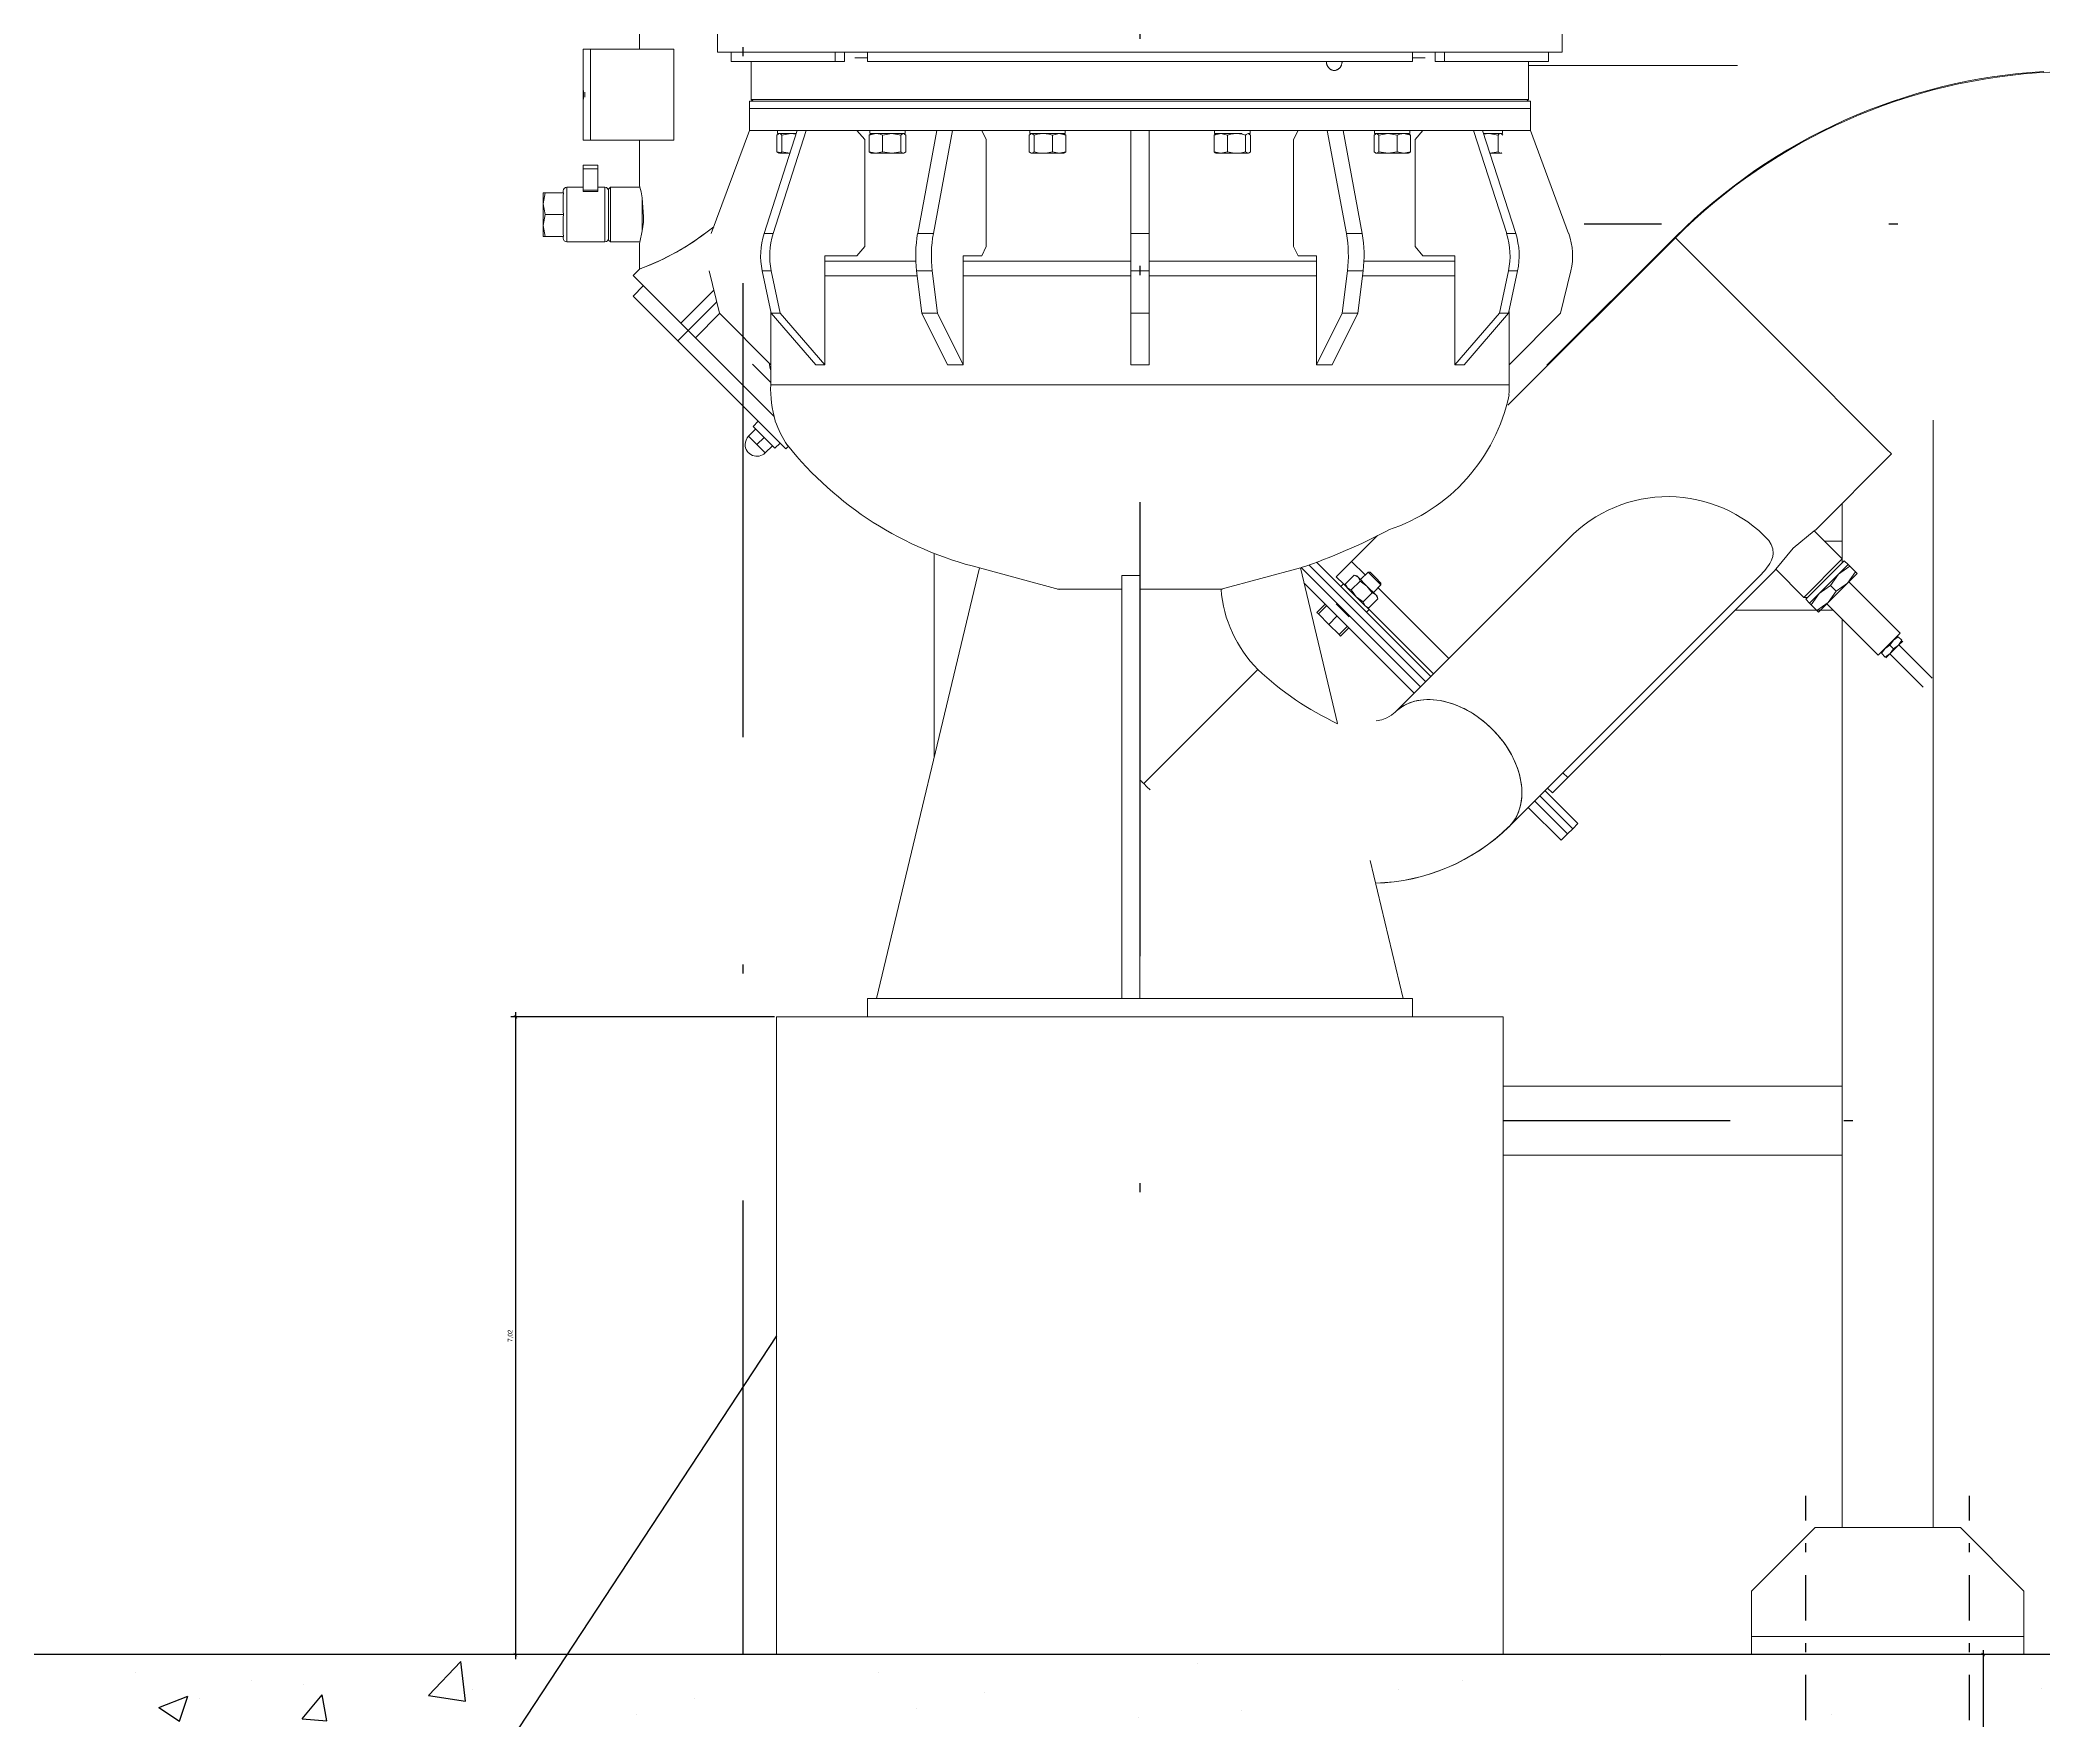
# Model space of a CAD drawing. Extents: x -160 to 364724, y -100 to 7353297.
# Drawn here: x 362015.28 to 362037.34, y 7349373.56 to 7349392.07 of the extents above; entities that cross this region are included whole.
import ezdxf

# ---------------------------------------------------------------- set-up
doc = ezdxf.new("R2010")
doc.units = 0
doc.header["$LTSCALE"] = 5
doc.linetypes.add('________________', pattern=[0])
doc.linetypes.add('SGC_DASHDOT', pattern=[1, 0.5, -0.25, 0, -0.25])
for name, color, linetype in [('BOMBA', 1, 'Continuous'), ('PAREDE CONCRETO CORTE', 5, 'Continuous'), ('SANC_COTAS', 1, 'Continuous'), ('SGC-Eixos', 253, 'SGC_DASHDOT'), ('VEGETAÇÃO', 7, 'Continuous')]:
    doc.layers.add(name, color=color, linetype=linetype)
doc.layers.add('ESCADA', color=2, linetype='Continuous', lineweight=20)
doc.layers.add('VISTA', color=2, linetype='Continuous', lineweight=20)
doc.styles.add('R-80', font='arial.ttf')
doc.dimstyles.new('LEADER - 25', dxfattribs={"dimscale": 0.025, "dimtxt": 2, "dimasz": 1.5, "dimexe": 2, "dimexo": 1, "dimgap": 1, "dimtad": 1, "dimzin": 0, "dimtxsty": 'R-80', "dimcen": 0, "dimdle": 2, "dimclrd": 1, "dimclre": 1, "dimclrt": 2, "dimadec": 0, "dimazin": 0, "dimtfac": 0.5, "dimtmove": 2, "dimatfit": 3, "dimfxl": 1, "dimtolj": 1, "dimtzin": 0, "dimarcsym": 0})

msp = doc.modelspace()

# ---------------------------------------------------------------- linework, layer by layer
for points in [[(362020.526, 7349381.293), (362020.53, 7349381.297), (362020.489, 7349381.331), (362020.493, 7349381.335)], [(362020.493, 7349374.312), (362020.489, 7349374.308), (362020.53, 7349374.274), (362020.526, 7349374.27)], [(362036.687, 7349374.27), (362036.691, 7349374.274), (362036.649, 7349374.308), (362036.653, 7349374.312)]]:
    msp.add_solid(points)
at = {"layer": 'BOMBA', "linetype": '________________', "lineweight": 9}
for p, q in [((362021.875, 7349391.967), (362021.875, 7349392.267)), ((362022.735, 7349391.934), (362022.735, 7349392.294)), ((362032.035, 7349392.294), (362032.035, 7349391.934)), ((362021.254, 7349391.967), (362021.254, 7349390.967)), ((362021.254, 7349391.967), (362021.334, 7349391.967)), ((362021.334, 7349391.967), (362022.254, 7349391.967)), ((362021.334, 7349391.967), (362021.334, 7349390.967)), ((362022.254, 7349391.967), (362022.254, 7349390.967)), ((362032.035, 7349391.934), (362022.735, 7349391.934)), ((362022.885, 7349391.834), (362022.885, 7349391.934)), ((362022.885, 7349391.834), (362024.031, 7349391.834)), ((362023.105, 7349391.414), (362023.105, 7349391.834)), ((362024.031, 7349391.934), (362024.031, 7349391.834)), ((362024.031, 7349391.834), (362024.133, 7349391.834)), ((362024.133, 7349391.934), (362024.133, 7349391.834)), ((362024.245, 7349391.874), (362024.384, 7349391.874)), ((362024.384, 7349391.834), (362024.384, 7349391.934)), ((362024.384, 7349391.834), (362030.385, 7349391.834)), ((362029.437, 7349391.83), (362029.437, 7349391.834)), ((362029.438, 7349391.827), (362029.437, 7349391.83)), ((362029.438, 7349391.823), (362029.438, 7349391.827)), ((362029.438, 7349391.819), (362029.438, 7349391.823)), ((362029.439, 7349391.815), (362029.438, 7349391.819)), ((362029.44, 7349391.811), (362029.439, 7349391.815)), ((362029.441, 7349391.807), (362029.44, 7349391.811)), ((362029.442, 7349391.803), (362029.441, 7349391.807)), ((362029.443, 7349391.799), (362029.442, 7349391.803)), ((362029.444, 7349391.795), (362029.443, 7349391.799)), ((362029.446, 7349391.791), (362029.444, 7349391.795)), ((362029.448, 7349391.787), (362029.446, 7349391.791)), ((362029.449, 7349391.783), (362029.448, 7349391.787)), ((362029.451, 7349391.78), (362029.449, 7349391.783)), ((362029.453, 7349391.776), (362029.451, 7349391.78)), ((362029.456, 7349391.773), (362029.453, 7349391.776)), ((362029.458, 7349391.77), (362029.456, 7349391.773)), ((362029.46, 7349391.767), (362029.458, 7349391.77)), ((362029.463, 7349391.764), (362029.46, 7349391.767)), ((362029.465, 7349391.761), (362029.463, 7349391.764)), ((362029.468, 7349391.758), (362029.465, 7349391.761)), ((362029.471, 7349391.755), (362029.468, 7349391.758)), ((362029.474, 7349391.752), (362029.471, 7349391.755)), ((362029.477, 7349391.75), (362029.474, 7349391.752)), ((362029.48, 7349391.748), (362029.477, 7349391.75)), ((362029.483, 7349391.746), (362029.48, 7349391.748)), ((362029.487, 7349391.744), (362029.483, 7349391.746)), ((362029.564, 7349391.745), (362029.561, 7349391.743)), ((362029.567, 7349391.747), (362029.564, 7349391.745)), ((362029.57, 7349391.749), (362029.567, 7349391.747)), ((362029.573, 7349391.751), (362029.57, 7349391.749)), ((362029.576, 7349391.754), (362029.573, 7349391.751)), ((362029.579, 7349391.757), (362029.576, 7349391.754)), ((362029.582, 7349391.759), (362029.579, 7349391.757)), ((362029.585, 7349391.762), (362029.582, 7349391.759)), ((362029.587, 7349391.765), (362029.585, 7349391.762)), ((362029.59, 7349391.768), (362029.587, 7349391.765)), ((362029.592, 7349391.771), (362029.59, 7349391.768)), ((362029.594, 7349391.775), (362029.592, 7349391.771)), ((362029.596, 7349391.778), (362029.594, 7349391.775)), ((362029.598, 7349391.782), (362029.596, 7349391.778)), ((362029.6, 7349391.786), (362029.598, 7349391.782)), ((362029.602, 7349391.789), (362029.6, 7349391.786)), ((362029.603, 7349391.793), (362029.602, 7349391.789)), ((362029.605, 7349391.797), (362029.603, 7349391.793)), ((362029.606, 7349391.801), (362029.605, 7349391.797)), ((362029.607, 7349391.805), (362029.606, 7349391.801)), ((362029.608, 7349391.809), (362029.607, 7349391.805)), ((362029.609, 7349391.813), (362029.608, 7349391.809)), ((362029.61, 7349391.821), (362029.609, 7349391.817)), ((362029.609, 7349391.817), (362029.609, 7349391.813)), ((362029.611, 7349391.83), (362029.61, 7349391.826)), ((362029.61, 7349391.826), (362029.61, 7349391.821)), ((362029.611, 7349391.834), (362029.611, 7349391.83)), ((362030.385, 7349391.934), (362030.385, 7349391.834)), ((362030.385, 7349391.874), (362030.524, 7349391.874)), ((362030.637, 7349391.834), (362030.637, 7349391.934)), ((362030.637, 7349391.834), (362030.738, 7349391.834)), ((362030.738, 7349391.834), (362030.738, 7349391.934)), ((362030.738, 7349391.834), (362031.885, 7349391.834)), ((362031.665, 7349391.834), (362031.665, 7349391.414)), ((362031.885, 7349391.934), (362031.885, 7349391.834)), ((362029.49, 7349391.742), (362029.487, 7349391.744)), ((362029.493, 7349391.741), (362029.49, 7349391.742)), ((362029.497, 7349391.739), (362029.493, 7349391.741)), ((362029.5, 7349391.738), (362029.497, 7349391.739)), ((362029.504, 7349391.737), (362029.5, 7349391.738)), ((362029.507, 7349391.736), (362029.504, 7349391.737)), ((362029.511, 7349391.735), (362029.507, 7349391.736)), ((362029.515, 7349391.735), (362029.511, 7349391.735)), ((362029.518, 7349391.734), (362029.515, 7349391.735)), ((362029.522, 7349391.734), (362029.518, 7349391.734)), ((362029.525, 7349391.734), (362029.522, 7349391.734)), ((362029.526, 7349391.734), (362029.525, 7349391.734)), ((362029.529, 7349391.734), (362029.526, 7349391.734)), ((362029.533, 7349391.734), (362029.529, 7349391.734)), ((362029.536, 7349391.735), (362029.533, 7349391.734)), ((362029.54, 7349391.735), (362029.536, 7349391.735)), ((362029.544, 7349391.736), (362029.54, 7349391.735)), ((362029.547, 7349391.737), (362029.544, 7349391.736)), ((362029.551, 7349391.739), (362029.547, 7349391.737)), ((362029.554, 7349391.74), (362029.551, 7349391.739)), ((362029.558, 7349391.741), (362029.554, 7349391.74)), ((362029.561, 7349391.743), (362029.558, 7349391.741)), ((362021.259, 7349391.515), (362021.255, 7349391.515)), ((362021.255, 7349391.515), (362021.255, 7349391.417)), ((362021.255, 7349391.417), (362021.259, 7349391.417)), ((362021.259, 7349391.417), (362021.259, 7349391.515)), ((362021.274, 7349391.493), (362021.274, 7349391.439)), ((362021.274, 7349391.439), (362021.274, 7349391.493)), ((362031.685, 7349391.394), (362023.085, 7349391.394)), ((362023.085, 7349391.314), (362023.085, 7349391.394)), ((362031.685, 7349391.314), (362023.085, 7349391.314)), ((362023.085, 7349391.314), (362031.685, 7349391.314)), ((362023.085, 7349391.074), (362023.085, 7349391.314)), ((362031.665, 7349391.414), (362023.105, 7349391.414)), ((362023.125, 7349391.394), (362023.105, 7349391.414)), ((362031.665, 7349391.414), (362031.645, 7349391.394)), ((362031.685, 7349391.394), (362031.685, 7349391.314)), ((362031.685, 7349391.314), (362031.685, 7349391.074)), ((362021.254, 7349390.967), (362021.334, 7349390.967)), ((362021.334, 7349390.967), (362022.254, 7349390.967)), ((362021.875, 7349390.467), (362021.875, 7349390.967)), ((362023.085, 7349391.074), (362022.664, 7349389.937)), ((362023.086, 7349391.074), (362023.085, 7349391.074)), ((362023.393, 7349391.074), (362023.086, 7349391.074)), ((362023.086, 7349391.074), (362023.611, 7349391.074)), ((362023.611, 7349391.074), (362023.246, 7349389.937)), ((362023.711, 7349391.074), (362023.346, 7349389.937)), ((362023.388, 7349391.022), (362023.401, 7349391.033)), ((362023.388, 7349390.838), (362023.388, 7349391.022)), ((362023.393, 7349391.038), (362023.393, 7349391.074)), ((362023.393, 7349391.038), (362023.415, 7349391.038)), ((362023.401, 7349391.033), (362023.415, 7349391.038)), ((362023.402, 7349391.034), (362023.408, 7349391.038)), ((362023.415, 7349391.038), (362023.431, 7349391.032)), ((362023.415, 7349391.038), (362023.428, 7349391.038)), ((362023.428, 7349391.038), (362023.542, 7349391.038)), ((362023.431, 7349391.032), (362023.442, 7349391.022)), ((362023.442, 7349391.022), (362023.542, 7349391.038)), ((362023.442, 7349390.838), (362023.442, 7349391.022)), ((362023.542, 7349391.038), (362023.597, 7349391.033)), ((362023.542, 7349391.038), (362023.599, 7349391.038)), ((362023.611, 7349391.074), (362023.661, 7349391.074)), ((362023.611, 7349391.074), (362023.661, 7349391.074)), ((362023.661, 7349391.074), (362023.711, 7349391.074)), ((362023.661, 7349391.074), (362023.711, 7349391.074)), ((362023.712, 7349391.074), (362023.711, 7349391.074)), ((362023.711, 7349391.074), (362025.148, 7349391.074)), ((362024.268, 7349391.074), (362023.712, 7349391.074)), ((362024.355, 7349390.974), (362024.268, 7349391.074)), ((362024.355, 7349389.794), (362024.355, 7349390.974)), ((362024.405, 7349391.022), (362024.478, 7349391.038)), ((362024.419, 7349391.034), (362024.405, 7349391.022)), ((362024.405, 7349390.838), (362024.405, 7349391.022)), ((362024.411, 7349391.038), (362024.411, 7349391.074)), ((362024.419, 7349391.038), (362024.478, 7349391.038)), ((362024.419, 7349391.034), (362024.426, 7349391.038)), ((362024.478, 7349391.038), (362024.524, 7349391.032)), ((362024.478, 7349391.038), (362024.522, 7349391.038)), ((362024.522, 7349391.038), (362024.652, 7349391.038)), ((362024.524, 7349391.032), (362024.552, 7349391.022)), ((362024.552, 7349391.022), (362024.652, 7349391.038)), ((362024.552, 7349390.838), (362024.552, 7349391.022)), ((362024.652, 7349391.038), (362024.753, 7349391.022)), ((362024.652, 7349391.038), (362024.78, 7349391.038)), ((362024.753, 7349391.022), (362024.759, 7349391.028)), ((362024.753, 7349390.838), (362024.753, 7349391.022)), ((362024.759, 7349391.028), (362024.78, 7349391.038)), ((362024.78, 7349391.038), (362024.792, 7349391.034)), ((362024.78, 7349391.038), (362024.793, 7349391.038)), ((362024.786, 7349391.038), (362024.792, 7349391.034)), ((362024.792, 7349391.034), (362024.806, 7349391.022)), ((362024.793, 7349391.038), (362024.801, 7349391.038)), ((362024.801, 7349391.074), (362024.801, 7349391.038)), ((362024.806, 7349390.838), (362024.806, 7349391.022)), ((362025.148, 7349391.074), (362024.938, 7349389.937)), ((362025.321, 7349391.074), (362025.111, 7349389.937)), ((362025.148, 7349391.074), (362025.235, 7349391.074)), ((362025.148, 7349391.074), (362025.235, 7349391.074)), ((362025.235, 7349391.074), (362025.321, 7349391.074)), ((362025.235, 7349391.074), (362025.321, 7349391.074)), ((362025.322, 7349391.074), (362025.321, 7349391.074)), ((362025.321, 7349391.074), (362027.285, 7349391.074)), ((362025.643, 7349391.074), (362025.322, 7349391.074)), ((362025.693, 7349390.974), (362025.643, 7349391.074)), ((362025.693, 7349389.794), (362025.693, 7349390.974)), ((362026.167, 7349391.022), (362026.181, 7349391.034)), ((362026.167, 7349390.838), (362026.167, 7349391.022)), ((362026.172, 7349391.038), (362026.172, 7349391.074)), ((362026.172, 7349391.038), (362026.256, 7349391.038)), ((362026.181, 7349391.034), (362026.187, 7349391.038)), ((362026.194, 7349391.038), (362026.22, 7349391.022)), ((362026.22, 7349391.022), (362026.258, 7349391.031)), ((362026.22, 7349390.838), (362026.22, 7349391.022)), ((362026.256, 7349391.038), (362026.321, 7349391.038)), ((362026.258, 7349391.031), (362026.321, 7349391.038)), ((362026.321, 7349391.038), (362026.383, 7349391.032)), ((362026.321, 7349391.038), (362026.383, 7349391.038)), ((362026.383, 7349391.038), (362026.554, 7349391.038)), ((362026.383, 7349391.032), (362026.421, 7349391.022)), ((362026.421, 7349391.022), (362026.495, 7349391.038)), ((362026.421, 7349390.838), (362026.421, 7349391.022)), ((362026.495, 7349391.038), (362026.568, 7349391.022)), ((362026.547, 7349391.038), (362026.554, 7349391.034)), ((362026.554, 7349391.038), (362026.562, 7349391.038)), ((362026.568, 7349391.022), (362026.554, 7349391.034)), ((362026.562, 7349391.074), (362026.562, 7349391.038)), ((362026.568, 7349390.838), (362026.568, 7349391.022)), ((362027.285, 7349391.074), (362027.385, 7349391.074)), ((362027.285, 7349391.074), (362027.285, 7349389.937)), ((362027.285, 7349391.074), (362027.385, 7349391.074)), ((362027.385, 7349391.074), (362027.485, 7349391.074)), ((362027.385, 7349391.074), (362027.485, 7349391.074)), ((362027.485, 7349391.074), (362027.485, 7349389.937)), ((362027.485, 7349391.074), (362029.448, 7349391.074)), ((362028.201, 7349391.022), (362028.274, 7349391.038)), ((362028.215, 7349391.034), (362028.201, 7349391.022)), ((362028.201, 7349390.838), (362028.201, 7349391.022)), ((362028.207, 7349391.038), (362028.207, 7349391.074)), ((362028.207, 7349391.038), (362028.215, 7349391.038)), ((362028.215, 7349391.038), (362028.385, 7349391.038)), ((362028.215, 7349391.034), (362028.222, 7349391.038)), ((362028.274, 7349391.038), (362028.348, 7349391.022)), ((362028.348, 7349391.022), (362028.386, 7349391.031)), ((362028.348, 7349390.838), (362028.348, 7349391.022)), ((362028.385, 7349391.038), (362028.448, 7349391.038)), ((362028.386, 7349391.031), (362028.448, 7349391.038)), ((362028.448, 7349391.038), (362028.51, 7349391.032)), ((362028.448, 7349391.038), (362028.512, 7349391.038)), ((362028.51, 7349391.032), (362028.549, 7349391.022)), ((362028.549, 7349391.022), (362028.555, 7349391.028)), ((362028.549, 7349390.838), (362028.549, 7349391.022)), ((362028.555, 7349391.028), (362028.576, 7349391.038)), ((362028.576, 7349391.038), (362028.588, 7349391.034)), ((362028.576, 7349391.038), (362028.589, 7349391.038)), ((362028.582, 7349391.038), (362028.588, 7349391.034)), ((362028.588, 7349391.034), (362028.602, 7349391.022)), ((362028.589, 7349391.038), (362028.597, 7349391.038)), ((362028.597, 7349391.074), (362028.597, 7349391.038)), ((362028.602, 7349390.838), (362028.602, 7349391.022)), ((362029.076, 7349390.974), (362029.126, 7349391.074)), ((362029.076, 7349389.794), (362029.076, 7349390.974)), ((362029.447, 7349391.074), (362029.448, 7349391.074)), ((362029.448, 7349391.074), (362029.658, 7349389.937)), ((362029.448, 7349391.074), (362029.535, 7349391.074)), ((362029.448, 7349391.074), (362029.535, 7349391.074)), ((362029.535, 7349391.074), (362029.621, 7349391.074)), ((362029.535, 7349391.074), (362029.621, 7349391.074)), ((362029.621, 7349391.074), (362029.831, 7349389.937)), ((362029.621, 7349391.074), (362031.058, 7349391.074)), ((362029.963, 7349391.022), (362029.977, 7349391.034)), ((362029.963, 7349390.838), (362029.963, 7349391.022)), ((362029.968, 7349391.038), (362029.968, 7349391.074)), ((362029.968, 7349391.038), (362030.117, 7349391.038)), ((362029.977, 7349391.034), (362029.983, 7349391.038)), ((362029.99, 7349391.038), (362030.017, 7349391.022)), ((362030.017, 7349391.022), (362030.117, 7349391.038)), ((362030.017, 7349390.838), (362030.017, 7349391.022)), ((362030.117, 7349391.038), (362030.217, 7349391.022)), ((362030.117, 7349391.038), (362030.246, 7349391.038)), ((362030.217, 7349391.022), (362030.245, 7349391.031)), ((362030.217, 7349390.838), (362030.217, 7349391.022)), ((362030.245, 7349391.031), (362030.291, 7349391.038)), ((362030.246, 7349391.038), (362030.291, 7349391.038)), ((362030.291, 7349391.038), (362030.364, 7349391.022)), ((362030.291, 7349391.038), (362030.35, 7349391.038)), ((362030.343, 7349391.038), (362030.35, 7349391.034)), ((362030.364, 7349391.022), (362030.35, 7349391.034)), ((362030.358, 7349391.074), (362030.358, 7349391.038)), ((362030.364, 7349390.838), (362030.364, 7349391.022)), ((362030.414, 7349390.974), (362030.501, 7349391.074)), ((362030.414, 7349389.794), (362030.414, 7349390.974)), ((362031.057, 7349391.074), (362031.058, 7349391.074)), ((362031.058, 7349391.074), (362031.423, 7349389.937)), ((362031.058, 7349391.074), (362031.108, 7349391.074)), ((362031.058, 7349391.074), (362031.108, 7349391.074)), ((362031.108, 7349391.074), (362031.158, 7349391.074)), ((362031.108, 7349391.074), (362031.158, 7349391.074)), ((362031.158, 7349391.074), (362031.523, 7349389.937)), ((362031.158, 7349391.074), (362031.683, 7349391.074)), ((362031.17, 7349391.038), (362031.227, 7349391.038)), ((362031.172, 7349391.033), (362031.227, 7349391.038)), ((362031.227, 7349391.038), (362031.328, 7349391.022)), ((362031.227, 7349391.038), (362031.341, 7349391.038)), ((362031.328, 7349391.022), (362031.338, 7349391.031)), ((362031.328, 7349390.838), (362031.328, 7349391.022)), ((362031.338, 7349391.031), (362031.355, 7349391.038)), ((362031.341, 7349391.038), (362031.355, 7349391.038)), ((362031.355, 7349391.038), (362031.365, 7349391.035)), ((362031.355, 7349391.038), (362031.363, 7349391.038)), ((362031.361, 7349391.038), (362031.367, 7349391.034)), ((362031.363, 7349391.038), (362031.376, 7349391.038)), ((362031.365, 7349391.035), (362031.37, 7349391.033)), ((362031.37, 7349391.033), (362031.375, 7349391.029)), ((362031.375, 7349391.029), (362031.381, 7349391.022)), ((362031.376, 7349391.074), (362031.376, 7349391.038)), ((362031.683, 7349391.074), (362031.685, 7349391.074)), ((362031.685, 7349391.074), (362032.105, 7349389.937)), ((362021.255, 7349390.69), (362021.255, 7349390.65)), ((362021.255, 7349390.69), (362021.415, 7349390.69)), ((362021.415, 7349390.65), (362021.255, 7349390.65)), ((362021.255, 7349390.65), (362021.255, 7349390.417)), ((362021.415, 7349390.69), (362021.415, 7349390.65)), ((362021.415, 7349390.65), (362021.415, 7349390.417)), ((362023.404, 7349390.825), (362023.388, 7349390.838)), ((362023.388, 7349390.838), (362023.461, 7349390.822)), ((362023.408, 7349390.822), (362023.402, 7349390.826)), ((362023.415, 7349390.822), (362023.404, 7349390.825)), ((362023.442, 7349390.838), (362023.415, 7349390.822)), ((362023.53, 7349390.822), (362023.415, 7349390.822)), ((362023.53, 7349390.822), (362023.442, 7349390.838)), ((362024.478, 7349390.822), (362024.405, 7349390.838)), ((362024.405, 7349390.838), (362024.419, 7349390.826)), ((362024.426, 7349390.822), (362024.419, 7349390.826)), ((362024.478, 7349390.822), (362024.426, 7349390.822)), ((362024.552, 7349390.838), (362024.478, 7349390.822)), ((362024.652, 7349390.822), (362024.478, 7349390.822)), ((362024.652, 7349390.822), (362024.552, 7349390.838)), ((362024.753, 7349390.838), (362024.652, 7349390.822)), ((362024.78, 7349390.822), (362024.652, 7349390.822)), ((362024.78, 7349390.822), (362024.753, 7349390.838)), ((362024.792, 7349390.826), (362024.78, 7349390.822)), ((362024.786, 7349390.822), (362024.78, 7349390.822)), ((362024.792, 7349390.826), (362024.786, 7349390.822)), ((362024.806, 7349390.838), (362024.792, 7349390.826)), ((362026.181, 7349390.826), (362026.167, 7349390.838)), ((362026.194, 7349390.822), (362026.181, 7349390.826)), ((362026.187, 7349390.822), (362026.181, 7349390.826)), ((362026.194, 7349390.822), (362026.187, 7349390.822)), ((362026.22, 7349390.838), (362026.194, 7349390.822)), ((362026.321, 7349390.822), (362026.194, 7349390.822)), ((362026.263, 7349390.828), (362026.22, 7349390.838)), ((362026.321, 7349390.822), (362026.263, 7349390.828)), ((362026.368, 7349390.826), (362026.321, 7349390.822)), ((362026.495, 7349390.822), (362026.321, 7349390.822)), ((362026.421, 7349390.838), (362026.368, 7349390.826)), ((362026.495, 7349390.822), (362026.421, 7349390.838)), ((362026.568, 7349390.838), (362026.495, 7349390.822)), ((362026.547, 7349390.822), (362026.495, 7349390.822)), ((362026.554, 7349390.826), (362026.547, 7349390.822)), ((362026.554, 7349390.826), (362026.568, 7349390.838)), ((362028.274, 7349390.822), (362028.201, 7349390.838)), ((362028.201, 7349390.838), (362028.215, 7349390.826)), ((362028.222, 7349390.822), (362028.215, 7349390.826)), ((362028.274, 7349390.822), (362028.222, 7349390.822)), ((362028.348, 7349390.838), (362028.274, 7349390.822)), ((362028.448, 7349390.822), (362028.274, 7349390.822)), ((362028.403, 7349390.825), (362028.348, 7349390.838)), ((362028.448, 7349390.822), (362028.403, 7349390.825)), ((362028.487, 7349390.824), (362028.448, 7349390.822)), ((362028.576, 7349390.822), (362028.448, 7349390.822)), ((362028.549, 7349390.838), (362028.487, 7349390.824)), ((362028.576, 7349390.822), (362028.549, 7349390.838)), ((362028.588, 7349390.826), (362028.576, 7349390.822)), ((362028.582, 7349390.822), (362028.576, 7349390.822)), ((362028.588, 7349390.826), (362028.582, 7349390.822)), ((362028.602, 7349390.838), (362028.588, 7349390.826)), ((362029.977, 7349390.826), (362029.963, 7349390.838)), ((362029.99, 7349390.822), (362029.977, 7349390.826)), ((362029.983, 7349390.822), (362029.977, 7349390.826)), ((362029.983, 7349390.822), (362029.99, 7349390.822)), ((362030.017, 7349390.838), (362029.99, 7349390.822)), ((362030.117, 7349390.822), (362029.99, 7349390.822)), ((362030.117, 7349390.822), (362030.017, 7349390.838)), ((362030.217, 7349390.838), (362030.117, 7349390.822)), ((362030.291, 7349390.822), (362030.117, 7349390.822)), ((362030.291, 7349390.822), (362030.217, 7349390.838)), ((362030.364, 7349390.838), (362030.291, 7349390.822)), ((362030.343, 7349390.822), (362030.291, 7349390.822)), ((362030.35, 7349390.826), (362030.343, 7349390.822)), ((362030.35, 7349390.826), (362030.364, 7349390.838)), ((362031.328, 7349390.838), (362031.239, 7349390.822)), ((362031.355, 7349390.822), (362031.239, 7349390.822)), ((362031.355, 7349390.822), (362031.328, 7349390.838)), ((362031.365, 7349390.824), (362031.355, 7349390.822)), ((362031.367, 7349390.826), (362031.361, 7349390.822)), ((362031.37, 7349390.827), (362031.365, 7349390.824)), ((362021.075, 7349389.847), (362021.075, 7349390.447)), ((362021.075, 7349390.447), (362021.255, 7349390.447)), ((362021.415, 7349390.447), (362021.495, 7349390.447)), ((362021.495, 7349390.447), (362021.495, 7349389.847)), ((362021.535, 7349390.427), (362021.555, 7349390.447)), ((362021.535, 7349390.427), (362021.535, 7349390.121)), ((362021.555, 7349390.12), (362021.555, 7349390.447)), ((362021.555, 7349390.447), (362021.88, 7349390.447)), ((362021.875, 7349390.467), (362021.88, 7349390.449)), ((362021.88, 7349390.449), (362021.893, 7349390.396)), ((362020.815, 7349390.267), (362020.836, 7349390.387)), ((362020.836, 7349390.387), (362020.815, 7349390.387)), ((362020.815, 7349390.387), (362020.815, 7349390.267)), ((362020.836, 7349390.147), (362020.815, 7349390.267)), ((362020.815, 7349390.027), (362020.815, 7349390.267)), ((362020.836, 7349390.387), (362021.018, 7349390.387)), ((362021.018, 7349390.387), (362021.039, 7349390.387)), ((362021.035, 7349390.407), (362021.035, 7349390.387)), ((362021.039, 7349390.387), (362021.035, 7349390.353)), ((362021.035, 7349390.387), (362021.039, 7349390.387)), ((362021.035, 7349390.353), (362021.035, 7349390.18)), ((362021.415, 7349390.417), (362021.255, 7349390.417)), ((362021.255, 7349390.417), (362021.255, 7349390.401)), ((362021.255, 7349390.401), (362021.415, 7349390.401)), ((362021.415, 7349390.417), (362021.415, 7349390.401)), ((362021.893, 7349390.396), (362021.905, 7349390.331)), ((362021.905, 7349390.333), (362021.905, 7349390.32)), ((362021.905, 7349390.331), (362021.92, 7349390.123)), ((362021.905, 7349390.32), (362021.905, 7349390.12)), ((362020.815, 7349390.027), (362020.836, 7349390.147)), ((362020.836, 7349389.907), (362020.815, 7349390.027)), ((362020.815, 7349389.907), (362020.815, 7349390.027)), ((362020.836, 7349390.147), (362021.039, 7349390.147)), ((362021.035, 7349390.18), (362021.039, 7349390.147)), ((362021.039, 7349390.147), (362021.035, 7349390.113)), ((362021.035, 7349390.113), (362021.035, 7349389.94)), ((362021.535, 7349390.121), (362021.535, 7349389.867)), ((362021.555, 7349389.847), (362021.555, 7349390.12)), ((362021.905, 7349390.12), (362021.905, 7349390.089)), ((362021.905, 7349390.089), (362021.905, 7349389.974)), ((362021.918, 7349390.064), (362021.906, 7349389.967)), ((362021.92, 7349390.123), (362021.918, 7349390.064)), ((362022.692, 7349390.013), (362022.648, 7349389.978)), ((362022.692, 7349390.013), (362022.648, 7349389.978)), ((362020.815, 7349389.907), (362020.836, 7349389.907)), ((362020.836, 7349389.907), (362021.018, 7349389.907)), ((362021.018, 7349389.907), (362021.039, 7349389.907)), ((362021.035, 7349389.94), (362021.039, 7349389.907)), ((362021.039, 7349389.907), (362021.035, 7349389.907)), ((362021.035, 7349389.907), (362021.035, 7349389.887)), ((362021.495, 7349389.847), (362021.075, 7349389.847)), ((362021.555, 7349389.847), (362021.535, 7349389.867)), ((362021.88, 7349389.847), (362021.555, 7349389.847)), ((362021.88, 7349389.844), (362021.875, 7349389.827)), ((362021.875, 7349389.547), (362021.875, 7349389.827)), ((362021.906, 7349389.967), (362021.88, 7349389.844)), ((362021.905, 7349389.974), (362021.905, 7349389.96)), ((362023.246, 7349389.937), (362023.346, 7349389.937)), ((362024.268, 7349389.694), (362024.355, 7349389.794)), ((362024.938, 7349389.937), (362025.111, 7349389.937)), ((362025.643, 7349389.694), (362025.693, 7349389.794)), ((362027.285, 7349389.937), (362027.485, 7349389.937)), ((362027.285, 7349389.937), (362027.285, 7349389.528)), ((362027.485, 7349389.937), (362027.485, 7349389.528)), ((362029.126, 7349389.694), (362029.076, 7349389.794)), ((362029.658, 7349389.937), (362029.831, 7349389.937)), ((362030.501, 7349389.694), (362030.414, 7349389.794)), ((362031.423, 7349389.937), (362031.523, 7349389.937)), ((362031.436, 7349388.048), (362033.28, 7349389.892)), ((362031.866, 7349388.487), (362033.28, 7349389.902)), ((362033.28, 7349389.892), (362034.47, 7349388.702)), ((362033.28, 7349389.892), (362034.47, 7349388.702)), ((362021.804, 7349389.476), (362021.875, 7349389.547)), ((362021.88, 7349389.549), (362021.875, 7349389.547)), ((362021.875, 7349389.547), (362021.875, 7349389.547)), ((362021.875, 7349389.547), (362021.875, 7349389.547)), ((362021.875, 7349389.547), (362021.875, 7349389.547)), ((362023.915, 7349389.694), (362024.268, 7349389.694)), ((362023.915, 7349388.494), (362023.915, 7349389.694)), ((362023.92, 7349389.634), (362024.917, 7349389.634)), ((362025.439, 7349389.694), (362025.643, 7349389.694)), ((362025.439, 7349388.494), (362025.439, 7349389.694)), ((362025.439, 7349389.634), (362027.285, 7349389.634)), ((362027.485, 7349389.634), (362029.33, 7349389.634)), ((362029.33, 7349389.694), (362029.126, 7349389.694)), ((362029.33, 7349388.494), (362029.33, 7349389.694)), ((362029.852, 7349389.634), (362030.854, 7349389.634)), ((362030.854, 7349389.694), (362030.501, 7349389.694)), ((362030.854, 7349388.494), (362030.854, 7349389.694)), ((362022.33, 7349388.95), (362021.804, 7349389.476)), ((362021.804, 7349389.25), (362021.917, 7349389.363)), ((362022.641, 7349389.528), (362022.755, 7349389.06)), ((362023.226, 7349389.528), (362023.326, 7349389.528)), ((362023.226, 7349389.528), (362023.325, 7349389.06)), ((362023.326, 7349389.528), (362023.425, 7349389.06)), ((362024.931, 7349389.474), (362023.917, 7349389.474)), ((362024.926, 7349389.528), (362025.099, 7349389.528)), ((362024.926, 7349389.528), (362024.983, 7349389.06)), ((362025.099, 7349389.528), (362025.156, 7349389.06)), ((362027.285, 7349389.474), (362025.439, 7349389.474)), ((362027.285, 7349389.528), (362027.485, 7349389.528)), ((362027.285, 7349389.528), (362027.285, 7349389.06)), ((362027.485, 7349389.528), (362027.485, 7349389.06)), ((362029.33, 7349389.474), (362027.485, 7349389.474)), ((362029.67, 7349389.528), (362029.613, 7349389.06)), ((362029.67, 7349389.528), (362029.843, 7349389.528)), ((362029.843, 7349389.528), (362029.786, 7349389.06)), ((362030.854, 7349389.474), (362029.837, 7349389.474)), ((362031.443, 7349389.528), (362031.344, 7349389.06)), ((362031.443, 7349389.528), (362031.543, 7349389.528)), ((362031.543, 7349389.528), (362031.444, 7349389.06)), ((362032.129, 7349389.528), (362032.014, 7349389.06)), ((362022.297, 7349388.757), (362021.804, 7349389.25)), ((362022.693, 7349389.313), (362022.33, 7349388.95)), ((362022.724, 7349389.184), (362022.41, 7349388.87)), ((362022.724, 7349389.184), (362022.41, 7349388.87)), ((362022.33, 7349388.95), (362022.41, 7349388.87)), ((362022.757, 7349389.057), (362022.49, 7349388.79)), ((362022.755, 7349389.06), (362023.321, 7349388.494)), ((362023.321, 7349388.494), (362023.321, 7349389.081)), ((362023.325, 7349389.06), (362023.425, 7349389.06)), ((362023.325, 7349389.06), (362023.815, 7349388.494)), ((362023.425, 7349389.06), (362023.915, 7349388.494)), ((362024.983, 7349389.06), (362025.156, 7349389.06)), ((362024.983, 7349389.06), (362025.266, 7349388.494)), ((362025.156, 7349389.06), (362025.439, 7349388.494)), ((362027.285, 7349389.06), (362027.485, 7349389.06)), ((362027.285, 7349389.06), (362027.285, 7349388.494)), ((362027.485, 7349389.06), (362027.485, 7349388.494)), ((362029.613, 7349389.06), (362029.33, 7349388.494)), ((362029.786, 7349389.06), (362029.503, 7349388.494)), ((362029.613, 7349389.06), (362029.786, 7349389.06)), ((362031.344, 7349389.06), (362030.854, 7349388.494)), ((362031.444, 7349389.06), (362030.954, 7349388.494)), ((362031.344, 7349389.06), (362031.444, 7349389.06)), ((362031.449, 7349388.494), (362031.449, 7349389.081)), ((362032.014, 7349389.06), (362031.449, 7349388.494)), ((362022.297, 7349388.757), (362022.41, 7349388.87)), ((362023.487, 7349387.567), (362022.297, 7349388.757)), ((362022.49, 7349388.79), (362022.41, 7349388.87)), ((362022.49, 7349388.79), (362023.357, 7349387.923)), ((362034.47, 7349388.702), (362035.606, 7349387.565)), ((362034.47, 7349388.702), (362035.606, 7349387.565)), ((362023.119, 7349388.499), (362023.321, 7349388.298)), ((362023.321, 7349388.274), (362023.321, 7349388.494)), ((362023.815, 7349388.494), (362023.915, 7349388.494)), ((362025.266, 7349388.494), (362025.439, 7349388.494)), ((362027.285, 7349388.494), (362027.485, 7349388.494)), ((362029.33, 7349388.494), (362029.503, 7349388.494)), ((362030.854, 7349388.494), (362030.954, 7349388.494)), ((362031.449, 7349388.494), (362031.449, 7349388.274)), ((362031.449, 7349388.274), (362023.321, 7349388.274)), ((362031.449, 7349388.274), (362031.449, 7349388.199)), ((362031.449, 7349388.199), (362031.448, 7349388.161)), ((362031.448, 7349388.161), (362031.448, 7349388.161)), ((362023.076, 7349387.707), (362023.155, 7349387.786)), ((362023.127, 7349387.814), (362023.183, 7349387.871)), ((362023.367, 7349387.574), (362023.127, 7349387.814)), ((362023.076, 7349387.707), (362023.122, 7349387.661)), ((362023.122, 7349387.661), (362023.168, 7349387.615)), ((362023.168, 7349387.615), (362023.247, 7349387.694)), ((362023.168, 7349387.615), (362023.214, 7349387.569)), ((362023.214, 7349387.569), (362023.26, 7349387.523)), ((362023.26, 7349387.523), (362023.339, 7349387.602)), ((362023.424, 7349387.63), (362023.367, 7349387.574)), ((362023.487, 7349387.567), (362023.513, 7349387.593)), ((362035.606, 7349387.565), (362035.66, 7349387.512)), ((362035.606, 7349387.565), (362035.66, 7349387.512)), ((362035.66, 7349387.512), (362034.826, 7349386.677)), ((362034.809, 7349386.666), (362034.826, 7349386.677)), ((362029.716, 7349386.328), (362030.002, 7349386.614)), ((362030.191, 7349384.664), (362032.105, 7349386.578)), ((362034.31, 7349386.559), (362034.336, 7349386.514)), ((362034.336, 7349386.514), (362034.353, 7349386.465)), ((362034.353, 7349386.465), (362034.357, 7349386.416)), ((362034.385, 7349386.241), (362034.578, 7349386.473)), ((362034.578, 7349386.473), (362034.809, 7349386.666)), ((362034.809, 7349386.666), (362035.118, 7349386.356)), ((362024.485, 7349381.514), (362025.617, 7349386.257)), ((362025.617, 7349386.257), (362026.497, 7349386.019)), ((362028.278, 7349386.021), (362029.152, 7349386.257)), ((362029.152, 7349386.257), (362029.562, 7349384.542)), ((362029.16, 7349386.262), (362030.474, 7349384.948)), ((362029.16, 7349386.262), (362030.474, 7349384.948)), ((362029.246, 7349386.289), (362029.592, 7349385.943)), ((362029.246, 7349386.289), (362029.592, 7349385.943)), ((362029.328, 7349386.32), (362029.604, 7349386.044)), ((362029.546, 7349386.158), (362029.716, 7349386.328)), ((362029.716, 7349386.328), (362029.866, 7349386.179)), ((362029.716, 7349386.328), (362029.866, 7349386.179)), ((362034.339, 7349386.342), (362034.32, 7349386.304)), ((362034.32, 7349386.304), (362034.32, 7349386.304)), ((362034.352, 7349386.381), (362034.339, 7349386.342)), ((362034.357, 7349386.416), (362034.352, 7349386.381)), ((362034.373, 7349386.225), (362034.385, 7349386.241)), ((362034.694, 7349385.932), (362034.385, 7349386.241)), ((362035.118, 7349386.356), (362034.694, 7349385.932)), ((362034.715, 7349385.911), (362035.14, 7349386.335)), ((362035.182, 7349386.293), (362035.076, 7349386.186)), ((362035.076, 7349386.186), (362035.201, 7349386.274)), ((362035.118, 7349386.356), (362035.118, 7349386.314)), ((362035.14, 7349386.335), (362035.182, 7349386.293)), ((362035.201, 7349386.274), (362035.182, 7349386.293)), ((362035.262, 7349386.212), (362035.201, 7349386.274)), ((362027.185, 7349386.024), (362026.476, 7349386.024)), ((362027.385, 7349386.171), (362027.185, 7349386.171)), ((362027.185, 7349381.514), (362027.185, 7349386.171)), ((362027.385, 7349381.514), (362027.385, 7349386.171)), ((362028.278, 7349386.024), (362027.385, 7349386.024)), ((362028.294, 7349386.024), (362028.278, 7349386.024)), ((362029.193, 7349386.088), (362030.403, 7349384.877)), ((362029.625, 7349386.08), (362029.546, 7349386.158)), ((362029.597, 7349386.051), (362029.625, 7349386.08)), ((362029.695, 7349385.953), (362029.604, 7349386.044)), ((362029.604, 7349386.044), (362029.648, 7349386)), ((362029.696, 7349386.009), (362029.625, 7349386.08)), ((362029.745, 7349386.177), (362029.646, 7349386.079)), ((362029.669, 7349386.036), (362029.646, 7349386.079)), ((362029.653, 7349386.051), (362029.646, 7349386.079)), ((362029.711, 7349386.014), (362029.669, 7349386.036)), ((362029.767, 7349385.938), (362029.696, 7349386.009)), ((362029.81, 7349386.112), (362029.711, 7349386.014)), ((362029.72, 7349385.999), (362029.711, 7349386.014)), ((362029.745, 7349386.177), (362029.787, 7349386.155)), ((362029.745, 7349386.177), (362029.772, 7349386.17)), ((362029.772, 7349386.17), (362029.787, 7349386.155)), ((362029.787, 7349386.155), (362029.81, 7349386.112)), ((362029.885, 7349386.057), (362029.787, 7349386.155)), ((362029.81, 7349386.112), (362029.885, 7349386.057)), ((362029.815, 7349386.128), (362029.897, 7349386.21)), ((362029.885, 7349386.057), (362029.941, 7349385.981)), ((362029.885, 7349386.057), (362029.983, 7349385.959)), ((362029.897, 7349386.21), (362030.039, 7349386.069)), ((362029.897, 7349386.21), (362029.919, 7349386.21)), ((362029.979, 7349386.15), (362029.919, 7349386.21)), ((362030.039, 7349386.069), (362029.956, 7349385.986)), ((362030.039, 7349386.09), (362029.979, 7349386.15)), ((362030.007, 7349386.037), (362030.065, 7349385.979)), ((362030.007, 7349386.037), (362030.065, 7349385.979)), ((362030.039, 7349386.09), (362030.039, 7349386.069)), ((362034.192, 7349386.151), (362031.448, 7349383.407)), ((362034.373, 7349386.225), (362032.096, 7349383.948)), ((362035.076, 7349386.186), (362034.864, 7349385.974)), ((362034.864, 7349385.974), (362034.989, 7349386.061)), ((362035.175, 7349386.087), (362034.963, 7349385.875)), ((362034.989, 7349386.061), (362035.076, 7349386.186)), ((362035.05, 7349386), (362034.989, 7349386.061)), ((362035.175, 7349386.087), (362035.05, 7349386)), ((362035.262, 7349386.212), (362035.175, 7349386.087)), ((362035.281, 7349386.194), (362035.175, 7349386.087)), ((362035.189, 7349386.102), (362035.755, 7349385.536)), ((362035.281, 7349386.194), (362035.262, 7349386.212)), ((362029.333, 7349385.766), (362029.424, 7349385.857)), ((362029.351, 7349385.749), (362029.441, 7349385.839)), ((362029.62, 7349385.788), (362029.547, 7349385.86)), ((362029.592, 7349385.943), (362030.531, 7349385.004)), ((362029.592, 7349385.943), (362030.531, 7349385.004)), ((362029.678, 7349385.729), (362029.62, 7349385.788)), ((362029.648, 7349386), (362029.695, 7349385.953)), ((362029.695, 7349385.953), (362030.587, 7349385.061)), ((362029.767, 7349385.938), (362029.72, 7349385.999)), ((362029.842, 7349385.883), (362029.767, 7349385.938)), ((362029.837, 7349385.867), (362029.767, 7349385.938)), ((362029.908, 7349385.797), (362029.837, 7349385.867)), ((362029.941, 7349385.981), (362029.842, 7349385.883)), ((362029.865, 7349385.84), (362029.842, 7349385.883)), ((362029.907, 7349385.818), (362029.865, 7349385.84)), ((362029.907, 7349385.818), (362029.88, 7349385.825)), ((362029.908, 7349385.797), (362029.88, 7349385.768)), ((362030.006, 7349385.916), (362029.907, 7349385.818)), ((362030.616, 7349385.089), (362029.908, 7349385.797)), ((362029.941, 7349385.981), (362029.983, 7349385.959)), ((362029.983, 7349385.959), (362030.006, 7349385.916)), ((362029.983, 7349385.959), (362029.998, 7349385.944)), ((362029.998, 7349385.944), (362030.006, 7349385.916)), ((362030.065, 7349385.979), (362030.785, 7349385.259)), ((362030.065, 7349385.979), (362030.785, 7349385.259)), ((362034.737, 7349385.932), (362034.694, 7349385.932)), ((362034.758, 7349385.868), (362034.715, 7349385.911)), ((362034.758, 7349385.868), (362034.864, 7349385.974)), ((362034.758, 7349385.868), (362034.777, 7349385.849)), ((362034.777, 7349385.849), (362034.864, 7349385.974)), ((362034.838, 7349385.788), (362034.777, 7349385.849)), ((362034.963, 7349385.875), (362034.838, 7349385.788)), ((362034.838, 7349385.788), (362034.857, 7349385.769)), ((362034.857, 7349385.769), (362034.963, 7349385.875)), ((362035.514, 7349385.295), (362034.949, 7349385.861)), ((362035.05, 7349386), (362034.963, 7349385.875)), ((362029.333, 7349385.766), (362029.351, 7349385.749)), ((362029.351, 7349385.749), (362029.464, 7349385.635)), ((362029.464, 7349385.635), (362029.554, 7349385.726)), ((362029.464, 7349385.635), (362029.577, 7349385.522)), ((362029.577, 7349385.522), (362029.668, 7349385.613)), ((362029.595, 7349385.505), (362029.685, 7349385.595)), ((362029.689, 7349385.719), (362029.678, 7349385.729)), ((362029.577, 7349385.522), (362029.595, 7349385.505)), ((362035.514, 7349385.295), (362035.755, 7349385.536)), ((362035.551, 7349385.316), (362035.589, 7349385.37)), ((362035.589, 7349385.37), (362035.643, 7349385.407)), ((362035.643, 7349385.407), (362035.681, 7349385.462)), ((362035.683, 7349385.367), (362035.643, 7349385.407)), ((362035.737, 7349385.405), (362035.645, 7349385.313)), ((362035.683, 7349385.367), (362035.645, 7349385.313)), ((362035.681, 7349385.462), (362035.735, 7349385.499)), ((362035.737, 7349385.405), (362035.683, 7349385.367)), ((362035.775, 7349385.459), (362035.735, 7349385.499)), ((362035.775, 7349385.459), (362035.737, 7349385.405)), ((362035.783, 7349385.451), (362035.737, 7349385.405)), ((362035.741, 7349385.409), (362036.108, 7349385.041)), ((362028.5, 7349384.954), (362028.684, 7349385.139)), ((362028.5, 7349384.954), (362028.684, 7349385.139)), ((362028.5, 7349384.954), (362028.684, 7349385.139)), ((362035.591, 7349385.275), (362035.551, 7349385.316)), ((362035.645, 7349385.313), (362035.591, 7349385.275)), ((362035.599, 7349385.267), (362035.645, 7349385.313)), ((362036.009, 7349384.942), (362035.642, 7349385.31)), ((362028.055, 7349384.51), (362028.5, 7349384.954)), ((362028.055, 7349384.51), (362028.5, 7349384.954)), ((362028.055, 7349384.51), (362028.5, 7349384.954)), ((362027.427, 7349383.881), (362028.055, 7349384.51)), ((362027.427, 7349383.881), (362028.055, 7349384.51)), ((362027.427, 7349383.881), (362028.055, 7349384.51)), ((362027.462, 7349383.846), (362027.427, 7349383.881)), ((362027.462, 7349383.846), (362027.427, 7349383.881)), ((362027.496, 7349383.813), (362027.462, 7349383.846)), ((362027.496, 7349383.813), (362027.462, 7349383.846)), ((362031.845, 7349383.803), (362032.207, 7349383.441)), ((362031.927, 7349383.778), (362031.873, 7349383.832)), ((362032.096, 7349383.948), (362031.927, 7349383.778)), ((362032.043, 7349384.001), (362032.096, 7349383.948)), ((362032.043, 7349384.001), (362032.096, 7349383.948)), ((362031.661, 7349383.62), (362032.023, 7349383.257)), ((362031.731, 7349383.69), (362032.094, 7349383.328)), ((362031.731, 7349383.69), (362032.094, 7349383.328)), ((362031.788, 7349383.747), (362032.151, 7349383.384)), ((362031.788, 7349383.747), (362032.151, 7349383.384)), ((362031.448, 7349383.407), (362031.445, 7349383.404)), ((362032.151, 7349383.384), (362032.094, 7349383.328)), ((362032.207, 7349383.441), (362032.151, 7349383.384)), ((362032.094, 7349383.328), (362032.023, 7349383.257)), ((362029.921, 7349383.035), (362030.285, 7349381.514)), ((362024.385, 7349381.314), (362024.385, 7349381.514)), ((362030.385, 7349381.514), (362024.385, 7349381.514)), ((362030.385, 7349381.314), (362030.385, 7349381.514)), ((362030.385, 7349381.314), (362024.385, 7349381.314))]:
    msp.add_line(p, q, dxfattribs=at)
at = {"layer": 'BOMBA', "linetype": '________________', "lineweight": 9, "extrusion": (0, 0, -1)}
for p, q in [((362029.986, 7349384.571), (362030.048, 7349384.585)), ((362029.986, 7349384.571), (362030.048, 7349384.585)), ((362030.048, 7349384.585), (362030.103, 7349384.605)), ((362030.048, 7349384.585), (362030.103, 7349384.605)), ((362030.103, 7349384.605), (362030.155, 7349384.634)), ((362030.103, 7349384.605), (362030.155, 7349384.634)), ((362030.155, 7349384.634), (362030.182, 7349384.656)), ((362030.155, 7349384.634), (362030.182, 7349384.656)), ((362030.182, 7349384.656), (362030.191, 7349384.664)), ((362030.182, 7349384.656), (362030.191, 7349384.664)), ((362030.191, 7349384.664), (362030.191, 7349384.664)), ((362030.191, 7349384.664), (362030.191, 7349384.664))]:
    msp.add_line(p, q, dxfattribs=at)
at = {"layer": 'BOMBA', "linetype": '________________', "lineweight": 9}
for centre, radius, start, end in [((362037.702, 7349385.48), 6.253, 93.3314, 135), ((362037.702, 7349385.47), 6.253, 92.7499, 135), ((362021.075, 7349390.407), 0.04, 90, 180), ((362021.495, 7349390.407), 0.04, 0, 90), ((362021.075, 7349389.887), 0.04, 180, 270), ((362021.495, 7349389.887), 0.04, 270, 0), ((362020.896, 7349392.211), 2.838, 290.1797, 308.1345), ((362020.896, 7349392.211), 2.838, 290.2897, 308.1342), ((362031.449, 7349389.694), 0.7, 346.2787, 20.2947), ((362024.051, 7349388.644), 0.761, 189.8532, 196.33), ((362024.599, 7349388.231), 1.28, 178.0625, 196.1875), ((362029.494, 7349388.57), 1.997, 288.2956, 348.1758), ((362024.417, 7349388.228), 1.105, 198.6921, 214.261), ((362023.168, 7349387.615), 0.13, 135, 180), ((362023.168, 7349387.615), 0.13, 180, 315), ((362026.553, 7349390.053), 3.909, 218.7467, 256.1504), ((362033.198, 7349385.518), 1.523, 43.1127, 135.926), ((362027.148, 7349392.248), 6.318, 288.5842, 298.0724), ((362033.631, 7349386.747), 0.818, 313.2811, 327.2807), ((362029.675, 7349386.129), 1.401, 184.446, 225), ((362030.975, 7349387.564), 3.337, 226.6313, 244.9402), ((362029.675, 7349386.129), 3.179, 224.0988, 225), ((362029.919, 7349384.973), 2.189, 271.609, 314.308), ((362029.919, 7349384.974), 2.189, 271.6111, 314.1733)]:
    msp.add_arc(centre, radius, start, end, dxfattribs=at)
for centre, major_axis, ratio, start_param, end_param in [((362023.815, 7349389.694), (0, 0.7), 0.866025, 1.216588, 1.810278), ((362023.915, 7349389.694), (0, 0.7), 0.866025, 1.216588, 1.810278), ((362025.266, 7349389.694), (0, 0.7), 0.5, 1.216588, 1.810278), ((362025.439, 7349389.694), (0, 0.7), 0.5, 1.216588, 1.810278), ((362030.82, 7349384.036), (0.629, -0.629), 0.707107, 1.570796, 3.141593), ((362030.82, 7349384.036), (0.629, -0.629), 0.707107, 1.570796, 3.141593), ((362030.82, 7349384.036), (0.629, -0.629), 0.707107, 0, 1.570796), ((362030.82, 7349384.036), (0.629, -0.629), 0.707107, 0, 1.570796)]:
    msp.add_ellipse(centre, major_axis=major_axis, ratio=ratio, start_param=start_param, end_param=end_param, dxfattribs=at)
at = {"layer": 'BOMBA', "linetype": '________________', "lineweight": 9, "extrusion": (0, 0, -1)}
for centre, major_axis, ratio, start_param, end_param in [((362029.33, 7349389.694), (0, 0.7), 0.5, 1.216588, 1.810278), ((362029.503, 7349389.694), (0, 0.7), 0.5, 1.216588, 1.810278), ((362030.854, 7349389.694), (0, 0.7), 0.866025, 1.216588, 1.810278), ((362030.954, 7349389.694), (0, 0.7), 0.866025, 1.216588, 1.810278), ((362030.82, 7349384.036), (-0.629, 0.629), 0.707107, 0, 1.570796), ((362030.82, 7349384.036), (-0.629, 0.629), 0.707107, 1.570796, 3.141593)]:
    msp.add_ellipse(centre, major_axis=major_axis, ratio=ratio, start_param=start_param, end_param=end_param, dxfattribs=at)
at = {"layer": 'ESCADA'}
for p, q in [((362031.665, 7349391.79), (362033.966, 7349391.79)), ((362036.118, 7349387.884), (362036.118, 7349375.691)), ((362036.118, 7349387.884), (362036.118, 7349375.691)), ((362035.118, 7349386.969), (362035.118, 7349386.356)), ((362035.118, 7349386.969), (362035.118, 7349386.357)), ((362034.924, 7349386.55), (362035.118, 7349386.55)), ((362025.118, 7349386.416), (362025.118, 7349384.167)), ((362033.939, 7349385.79), (362035.02, 7349385.79)), ((362035.118, 7349385.692), (362035.118, 7349375.691)), ((362035.118, 7349385.692), (362035.118, 7349375.691)), ((362031.385, 7349380.55), (362035.118, 7349380.55)), ((362031.385, 7349379.79), (362035.118, 7349379.79)), ((362034.118, 7349374.991), (362034.818, 7349375.691)), ((362034.818, 7349375.691), (362036.418, 7349375.691)), ((362036.418, 7349375.691), (362037.118, 7349374.991)), ((362034.118, 7349374.291), (362034.118, 7349374.991)), ((362037.118, 7349374.991), (362037.118, 7349374.291)), ((362037.118, 7349374.491), (362034.118, 7349374.491)), ((362037.118, 7349374.291), (362034.118, 7349374.291))]:
    msp.add_line(p, q, dxfattribs=at)
at = {"layer": 'PAREDE CONCRETO CORTE'}
msp.add_line((362055.618, 7349374.291), (362005.618, 7349374.291), dxfattribs=at)
at = {"layer": 'SANC_COTAS'}
for p, q in [((362023.36, 7349381.314), (362020.46, 7349381.314)), ((362020.51, 7349381.364), (362020.51, 7349374.241)), ((362036.67, 7349374.341), (362036.67, 7349368.241)), ((362023.36, 7349374.291), (362020.46, 7349374.291)), ((362038.393, 7349374.291), (362036.62, 7349374.291))]:
    msp.add_line(p, q, dxfattribs=at)
at = {"layer": 'SGC-Eixos', "ltscale": 2}
for p, q in [((362023.018, 7349374.291), (362023.018, 7349435.787)), ((362027.385, 7349407.181), (362027.385, 7349379.258)), ((362043.229, 7349390.04), (362032.275, 7349390.04))]:
    msp.add_line(p, q, dxfattribs=at)
at = {"layer": 'SGC-Eixos'}
msp.add_line((362031.385, 7349380.17), (362035.618, 7349380.17), dxfattribs=at)
at = {"layer": 'SGC-Eixos', "ltscale": 0.2}
for p, q in [((362034.718, 7349373.567), (362034.718, 7349376.038)), ((362036.518, 7349373.567), (362036.518, 7349376.038))]:
    msp.add_line(p, q, dxfattribs=at)
at = {"layer": 'VEGETAÇÃO', "color": 1, "linetype": 'Continuous'}
for p, q in [((362019.552, 7349373.842), (362019.908, 7349374.213)), ((362019.958, 7349373.779), (362019.908, 7349374.213)), ((362019.909, 7349374.189), (362019.909, 7349374.189)), ((362028.024, 7349374.193), (362028.024, 7349374.193)), ((362033.121, 7349374.283), (362033.121, 7349374.283)), ((362016.326, 7349374.093), (362016.326, 7349374.093)), ((362017.601, 7349374.01), (362017.601, 7349374.01)), ((362018.178, 7349373.961), (362018.178, 7349373.961)), ((362020.042, 7349373.907), (362020.042, 7349373.907)), ((362024.507, 7349374.09), (362024.507, 7349374.09)), ((362030.234, 7349373.903), (362030.234, 7349373.903)), ((362030.935, 7349374.002), (362030.935, 7349374.002)), ((362037.309, 7349373.921), (362037.309, 7349373.921)), ((362016.583, 7349373.71), (362016.903, 7349373.833)), ((362016.583, 7349373.71), (362016.81, 7349373.557)), ((362016.81, 7349373.557), (362016.903, 7349373.833)), ((362017.033, 7349373.81), (362017.033, 7349373.81)), ((362018.161, 7349373.584), (362018.381, 7349373.847)), ((362018.434, 7349373.561), (362018.381, 7349373.847)), ((362019.552, 7349373.842), (362019.958, 7349373.779)), ((362022.482, 7349373.804), (362022.482, 7349373.804)), ((362024.923, 7349373.701), (362024.923, 7349373.701)), ((362025.676, 7349373.871), (362025.676, 7349373.871)), ((362028.502, 7349373.675), (362028.502, 7349373.675)), ((362018.161, 7349373.584), (362018.434, 7349373.561)), ((362021.84, 7349373.632), (362021.84, 7349373.632)), ((362027.364, 7349373.598), (362027.364, 7349373.598)), ((362035, 7349373.628), (362035, 7349373.628))]:
    msp.add_line(p, q, dxfattribs=at)
at = {"layer": 'VISTA'}
for p, q in [((362023.385, 7349374.291), (362023.385, 7349381.314)), ((362023.385, 7349381.314), (362031.385, 7349381.314)), ((362031.385, 7349381.314), (362031.385, 7349374.291))]:
    msp.add_line(p, q, dxfattribs=at)

# ---------------------------------------------------------------- texts
at = {"layer": 'SANC_COTAS', "insert": (362020.455, 7349377.802), "char_height": 0.05, "attachment_point": 5, "rotation": 90, "style": 'R-80'}
msp.add_mtext('\\A1;7,02', dxfattribs=at)

# ---------------------------------------------------------------- leaders
at = {"layer": 'SANC_COTAS'}
msp.add_leader([(362023.385, 7349377.802), (362008.786, 7349355.613)], dimstyle='LEADER - 25', dxfattribs=at)

doc.saveas('drawing.dxf')
